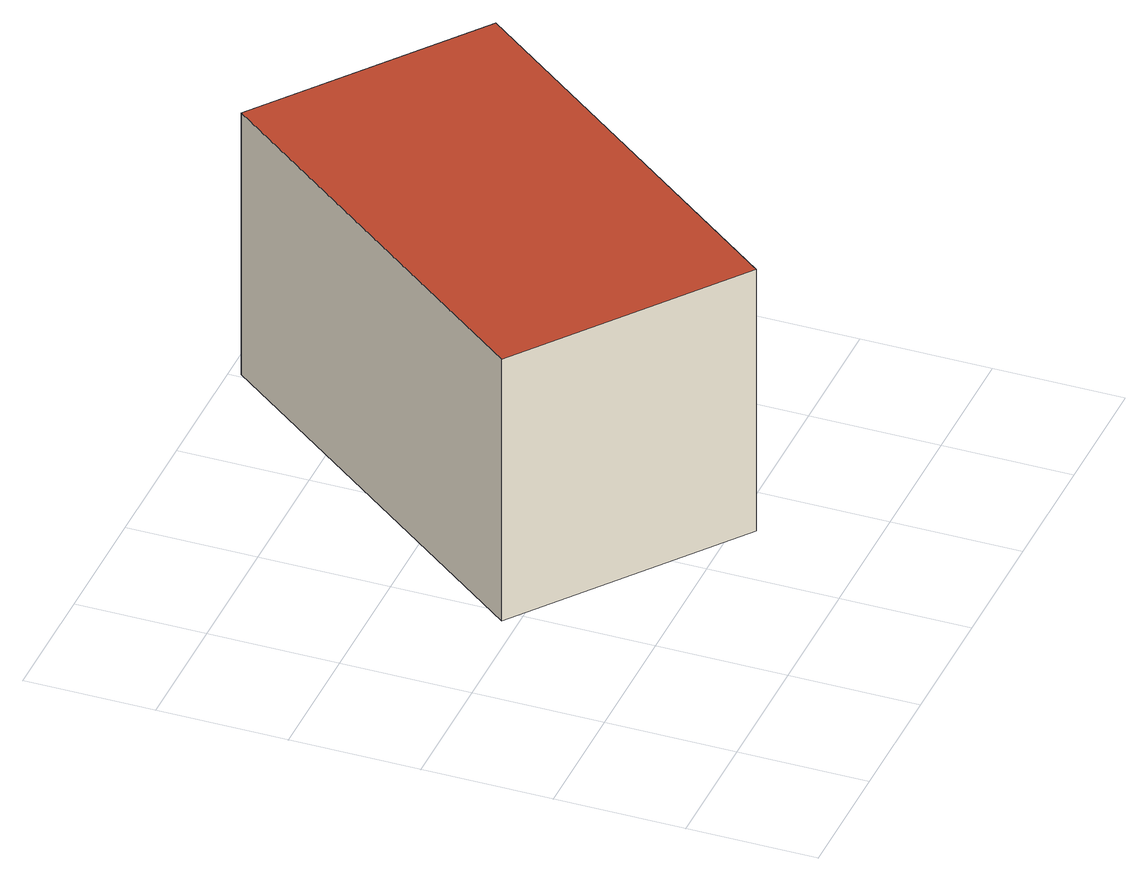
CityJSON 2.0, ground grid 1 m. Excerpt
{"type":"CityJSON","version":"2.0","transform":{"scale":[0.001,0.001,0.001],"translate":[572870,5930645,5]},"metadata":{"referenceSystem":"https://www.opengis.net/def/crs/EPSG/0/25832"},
"CityObjects":{
"building1":{"type":"Building","attributes":{"Grundfläche 2D":"7.396911","Grundhöhe NN":"5.880"},"geometry":[{"type":"Solid","lod":"3","boundaries":[[[[0,1,2,3]],[[4,5,3,2]],[[5,6,0,3]],[[6,7,1,0]],[[7,4,2,1]],[[7,6,5,4]]]],"semantics":{"surfaces":[{"type":"RoofSurface"},{"type":"WallSurface"},{"type":"GroundSurface"}],"values":[[0,1,1,1,1,2]]}}]}
},
"vertices":[
[4705,3632,3135],[3037,4912,3135],[895,2120,3135],[2563,841,3135],[895,2120,880],[2563,841,880],[4705,3632,880],[3037,4912,880]
]}
